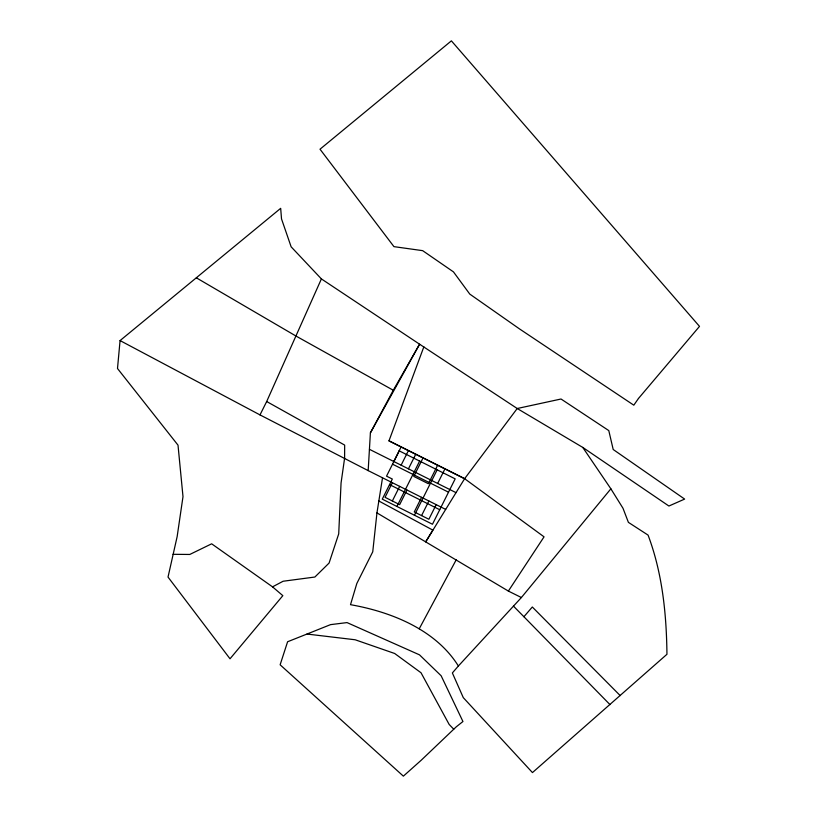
<?xml version="1.0" encoding="UTF-8"?>
<svg xmlns="http://www.w3.org/2000/svg" width="817" height="817" viewBox="0 0 817 817"><rect width="100%" height="100%" fill="white"/><g stroke="black" fill="none" stroke-linecap="round" stroke-linejoin="round"><path stroke-width="1.23" d="M445.663 509.389L368.171 470.612L370.397 432.867L393.283 390.25L419.591 344.202L321.398 278.914L291.138 246.816L281.518 218.905L280.68 208.325L120.068 340.587L117.495 368.508L178.014 445.153L182.998 496.644L177.146 536.636L168.026 577.068L230.016 658.788L282.835 595.654L272.531 586.851L211.654 543.816L189.779 554.457L173.03 554.314M382.53 477.792L376.954 512.892L372.746 551.802L356.825 583.501L350.503 604.682C391.088 611.841 435.655 629.539 458.378 666.008L452.363 672.942L463.29 697.636L532.459 772.586L666.948 654.294C666.509 614.037 662.352 572.972 648.065 535.104L628.396 522.359L622.993 508.256L610.871 488.811L582.766 447.42L517.222 408.51L419.591 344.202L370.397 432.867M376.954 512.892L508.368 591.069L544.051 536.84L464.618 478.691L388.984 440.833L423.86 346.817M321.398 278.914L266.679 401.525L260 414.903L368.171 470.612M393.825 461.523L401.137 446.919M392.364 482.714L385.052 497.318L399.656 504.63L406.968 490.026M401.137 465.179L408.439 450.575M392.354 500.974L399.666 486.37M408.439 468.835L415.751 454.232M396.919 506.458L419.632 461.074M423.053 457.888L413.78 476.413L428.384 483.725L437.657 465.2M421.572 497.328L414.27 511.942L428.874 519.255L436.186 504.64M414.444 515.231L437.156 469.846M421.572 515.598L428.884 500.984M437.657 483.46L444.959 468.846M419.244 628.784L456.295 559.655M425.902 541.538L464.618 478.691L517.222 408.51L561.024 399.013L608.788 430.59L613.199 449.503L684.636 499.085L668.909 506.029L582.766 447.42M425.688 541.875L432.857 530.131L378.669 500.903M458.378 666.008L521.389 597.533L610.871 488.811M609.972 704.601L523.911 616.733L532.316 607L620.215 695.614M272.531 586.851L283.111 581.244L314.882 577.027L329.077 563.066L338.708 533.889L341.057 483L344.6 458.225L344.662 445.091L266.679 401.525M306.988 634.043L330.538 624.637L347.041 622.595L419.499 654.846L441.139 675.761L462.943 721.523L456.315 726.783L421.215 760.229L403.373 776.15L280.129 664.793L287.604 641.753L306.988 634.043L355.17 639.772L394.672 653.488L421.021 672.759L449.156 724.444L453.752 729.213M508.368 591.069L521.389 597.533M388.953 440.853L464.618 478.691M369.427 449.319L455.998 492.641M392.538 464.179L448.513 492.181M389.546 484.593L439.74 509.716M120.068 340.587L260 414.903M393.283 390.25L296.05 336.083L196.356 277.821M513.444 606.102L523.911 616.733M399.207 450.851L386.543 476.148L392.334 479.038L382.274 499.136L432.469 524.248L455.181 478.864L399.207 450.851M638.475 398.471L633.808 405.181L519.51 328.914L469.775 294.089L453.466 271.887L422.655 250.656L393.947 246.642L320.019 149.205L451.382 40.85L699.505 326.381L638.475 398.471"/></g></svg>
